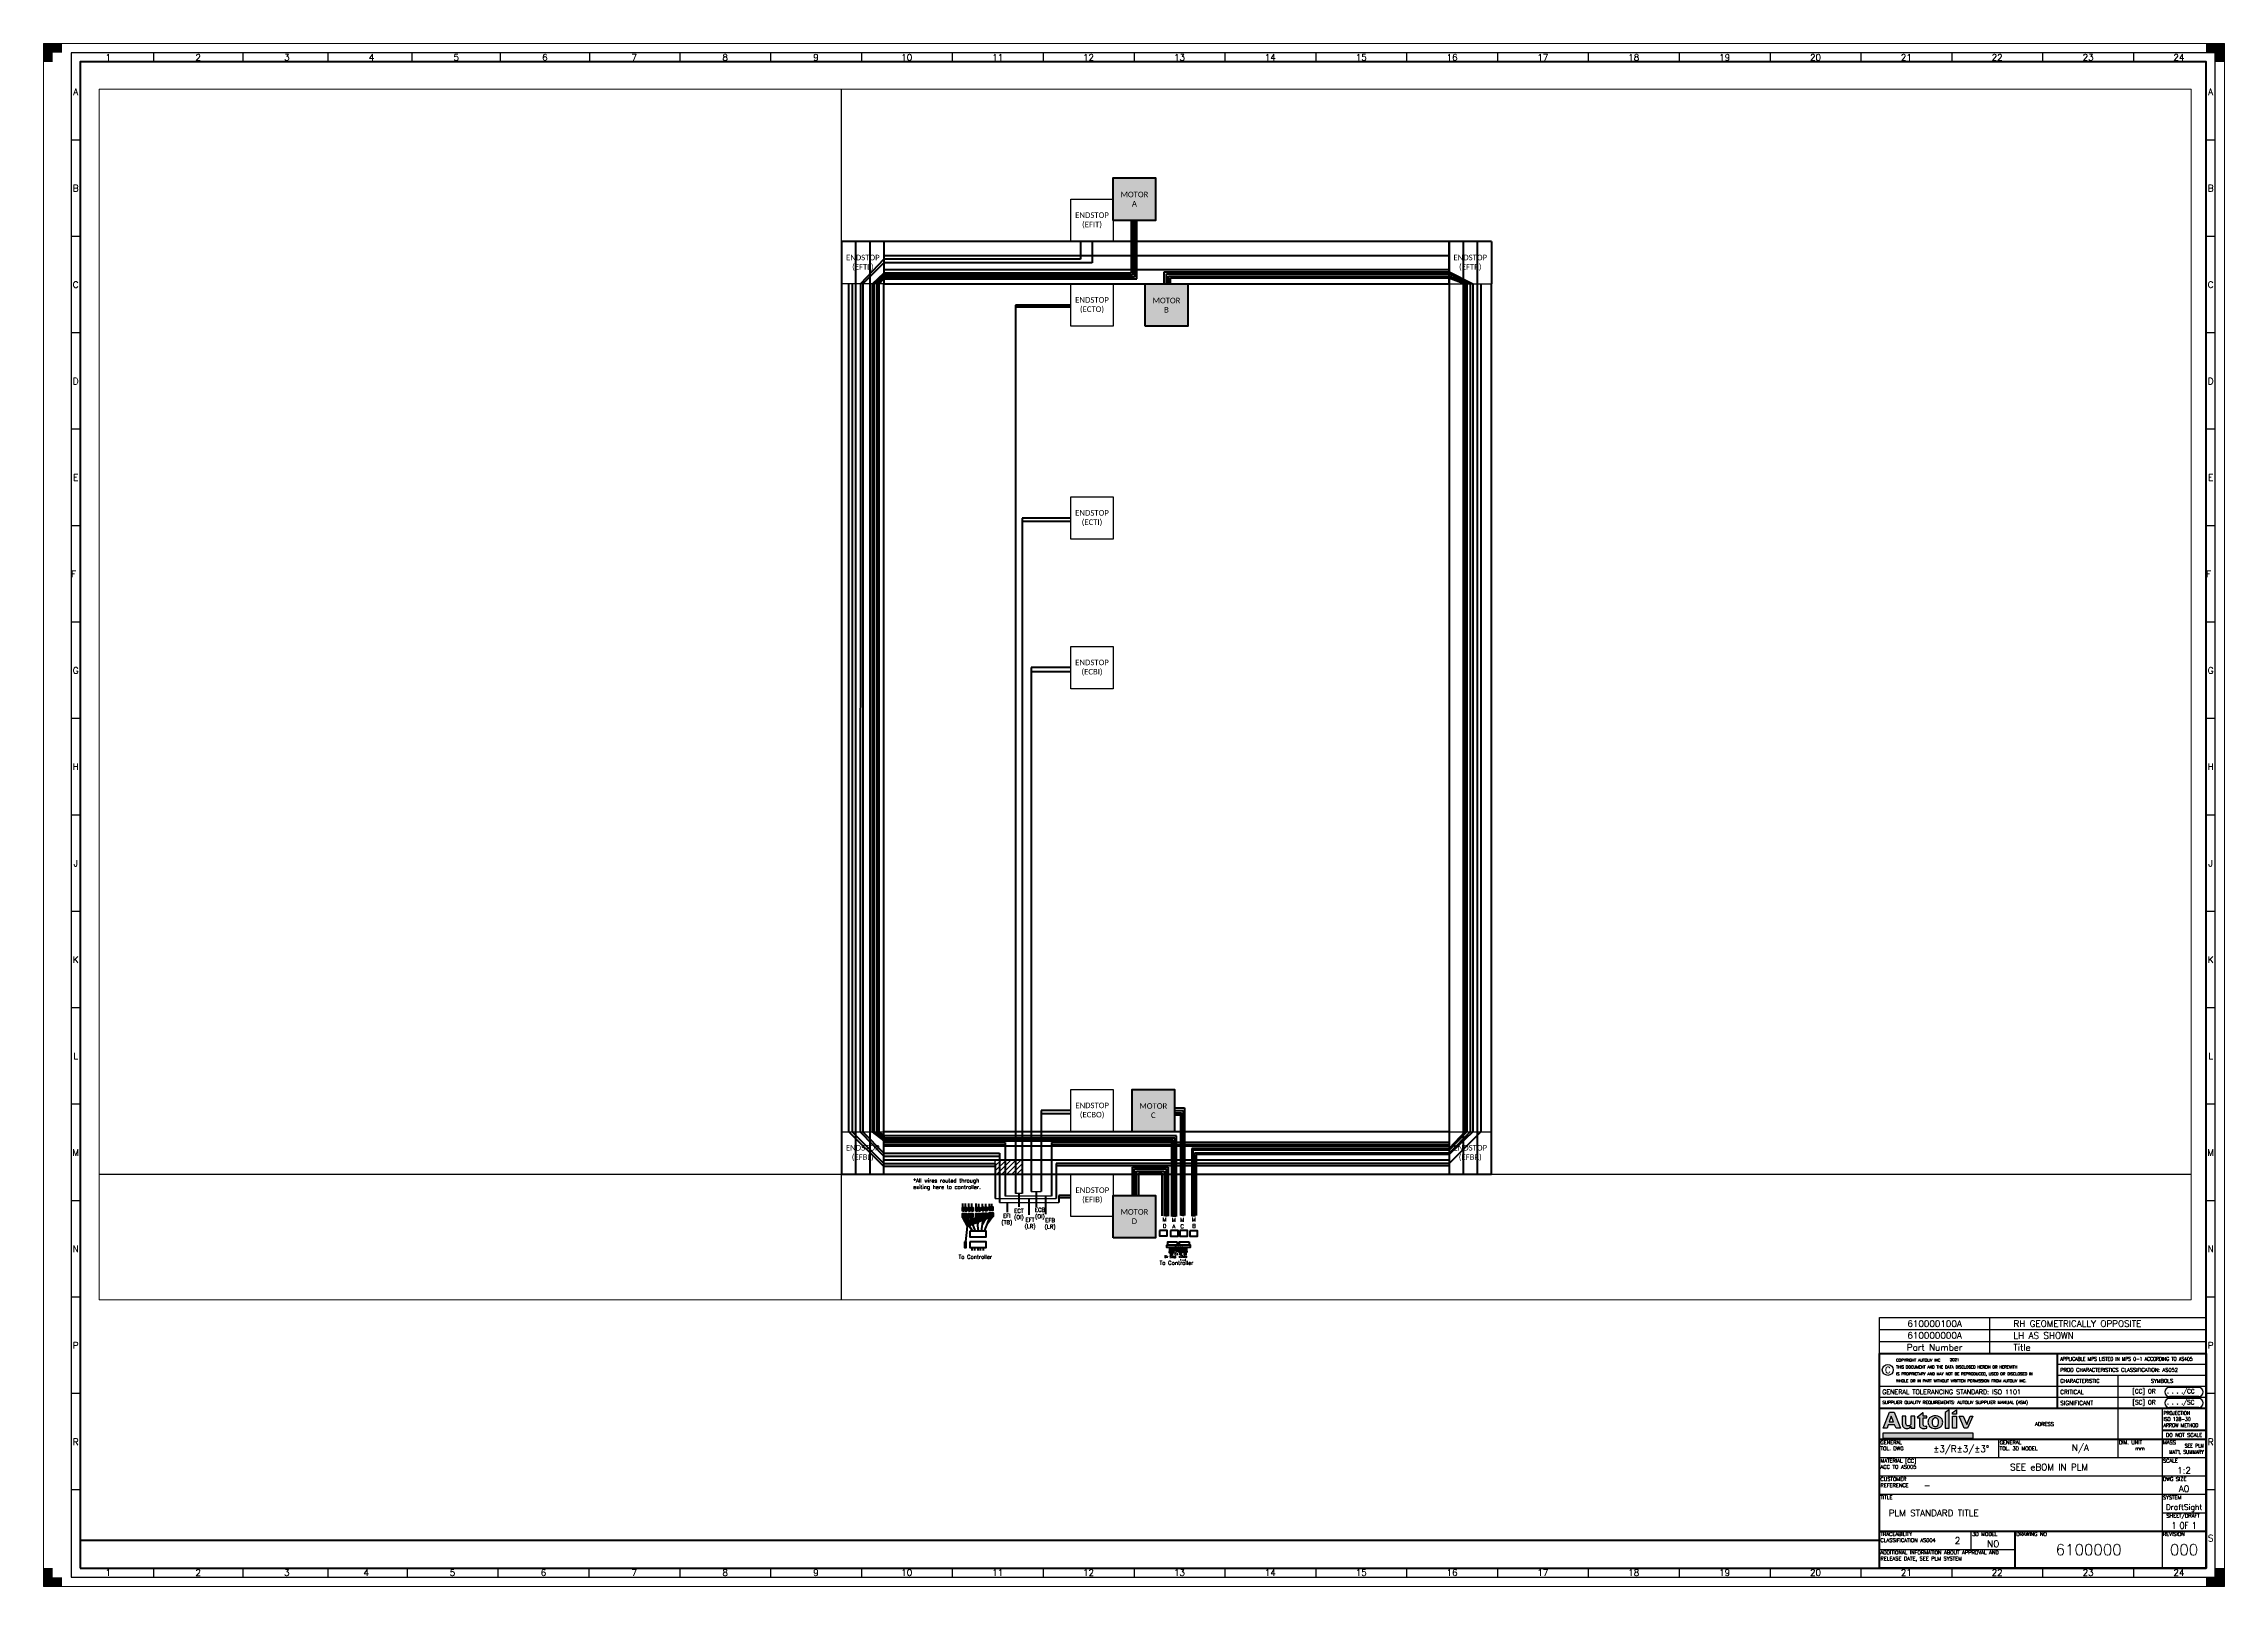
# Paper-space layout 'Layout1' of a CAD drawing. Header units: millimetres. Extents: x 0 to 1189, y 0 to 841.
# The model-space entities are those that its viewports show. They can reach past a viewport. Long polylines and large blocks are cut down to what shows.
import ezdxf
from ezdxf.enums import TextEntityAlignment as Align

# ---------------------------------------------------------------- set-up
doc = ezdxf.new("R2010")
doc.units = ezdxf.units.MM
doc.layers.get('0').update_dxf_attribs({"lineweight": 25})
for name, color, linetype, lineweight in [('10 - EDGE VISIBLE', 7, 'Continuous', 50), ('30 - DIMENSION', 1, 'Continuous', 25), ('32 - TEXT', 7, 'Continuous', 25)]:
    doc.layers.add(name, color=color, linetype=linetype, lineweight=lineweight)
doc.layers.add('50 - VIEWPORTS', color=253, linetype='Continuous', plot=False)
for name, color, linetype, lineweight, plot in [('60 - CONTRUCTIONAL', 141, 'Continuous', 25, False), ('ENDSTOP COMMON', 200, 'Continuous', 100, False), ('ENDSTOP SIGNAL', 150, 'Continuous', 100, False), ('STEPPER BLACK', 2, 'Continuous', 100, False), ('STEPPER BLUE', 5, 'Continuous', 100, False), ('STEPPER GREEN', 3, 'Continuous', 100, False), ('STEPPER MOTOR', 2, 'Continuous', 100, False), ('STEPPER RED', 1, 'Continuous', 100, False)]:
    doc.layers.add(name, color=color, linetype=linetype, lineweight=lineweight, plot=plot)
doc.styles.add('Header', font='simplex.shx', dxfattribs={"height": 5})
doc.styles.get("Standard").update_dxf_attribs({"font": 'simplex.shx', "height": 3.5})
doc.styles.add('standard 0.8', font='simplex.shx', dxfattribs={"width": 0.8, "height": 3.5})

# ---------------------------------------------------------------- blocks, each defined once
blk = doc.blocks.new('*U99')
at = {"layer": '32 - TEXT'}
for p, q in [((-178, 0), (-178, 6.5)), ((-178, 6.5), (0, 6.5)), ((-118, 6.5), (-118, 0))]:
    blk.add_line(p, q, dxfattribs=at)
at = {"layer": '32 - TEXT', "flags": 8}
blk.add_attdef('PART_NO', text='', height=3.5, dxfattribs=at).set_placement((-148, 3.25), align=Align.MIDDLE_CENTER)
blk.add_attdef('NAME_001', text='', height=3.5, dxfattribs=at).set_placement((-105, 5), align=Align.TOP_LEFT)
blk = doc.blocks.new('Part No_v3')
at = {"layer": '32 - TEXT'}
for p, q in [((-178, 0), (-178, 13)), ((-178, 13), (0, 13)), ((-118, 13), (-118, 0)), ((-178, 6.5), (0, 6.5))]:
    blk.add_line(p, q, dxfattribs=at)
at = {"layer": '32 - TEXT', "char_height": 3.5, "width": 60}
for s, insert, attachment_point in [('Part Number', (-148, 3.25), 5), ('Title', (-105, 3.25), 4)]:
    blk.add_mtext(s, dxfattribs=dict(at, insert=insert, attachment_point=attachment_point))
at = {"layer": '32 - TEXT', "flags": 8}
blk.add_attdef('PART_NO', text='', height=3.5, dxfattribs=at).set_placement((-148, 9.75), align=Align.MIDDLE_CENTER)
blk.add_attdef('NAME_001', text='', height=3.5, dxfattribs=at).set_placement((-105, 11.5), align=Align.TOP_LEFT)
blk = doc.blocks.new('ALV_A0')
at = {"layer": '10 - EDGE VISIBLE'}
blk.add_line((1001, 25), (20, 25), dxfattribs=at)
blk.add_lwpolyline([(20, 10), (1179, 10), (1179, 831), (20, 831)], close=True, dxfattribs=at)
at = {"layer": '32 - TEXT'}
for p, q in [((59.9, 836), (59.9, 831)), ((108.7, 836), (108.7, 831)), ((154.9, 836), (154.9, 831)), ((200.7, 836), (200.7, 831)), ((249, 836), (249, 831)), ((297.7, 836), (297.7, 831)), ((346.8, 836), (346.8, 831)), ((396.3, 836), (396.3, 831)), ((445.9, 836), (445.9, 831)), ((495.4, 836), (495.4, 831)), ((545, 836), (545, 831)), ((594.5, 836), (594.5, 831)), ((644, 836), (644, 831)), ((693.6, 836), (693.6, 831)), ((743.1, 836), (743.1, 831)), ((792.7, 836), (792.7, 831)), ((842.2, 836), (842.2, 831)), ((891.8, 836), (891.8, 831)), ((941.3, 836), (941.3, 831)), ((990.8, 836), (990.8, 831)), ((1040.4, 836), (1040.4, 831)), ((1089.9, 836), (1089.9, 831)), ((1139.5, 836), (1139.5, 831)), ((20, 788.4), (15, 788.4)), ((1184, 788.4), (1179, 788.4)), ((20, 735.9), (15, 735.9)), ((1184, 735.9), (1179, 735.9)), ((20, 683.3), (15, 683.3)), ((1184, 683.3), (1179, 683.3)), ((20, 630.8), (15, 630.8)), ((1184, 630.8), (1179, 630.8)), ((20, 578.2), (15, 578.2)), ((1184, 578.2), (1179, 578.2)), ((20, 525.6), (15, 525.6)), ((1184, 525.6), (1179, 525.6)), ((20, 473.1), (15, 473.1)), ((1184, 473.1), (1179, 473.1)), ((20, 420.5), (15, 420.5)), ((1184, 420.5), (1179, 420.5)), ((20, 367.9), (15, 367.9)), ((1184, 367.9), (1179, 367.9)), ((20, 315.4), (15, 315.4)), ((1184, 315.4), (1179, 315.4)), ((20, 262.8), (15, 262.8)), ((1184, 262.8), (1179, 262.8)), ((20, 210.2), (15, 210.2)), ((1184, 210.2), (1179, 210.2)), ((20, 157.7), (15, 157.7)), ((1184, 157.7), (1179, 157.7)), ((20, 105.1), (15, 105.1)), ((1184, 105.1), (1179, 105.1)), ((20, 52.6), (15, 52.6)), ((1184, 52.6), (1179, 52.6)), ((59.9, 10), (59.9, 5)), ((108.7, 10), (108.7, 5)), ((154.9, 10), (154.9, 5)), ((198.2, 10), (198.2, 5)), ((247.7, 10), (247.7, 5)), ((297.2, 10), (297.2, 5)), ((346.8, 10), (346.8, 5)), ((396.3, 10), (396.3, 5)), ((445.9, 10), (445.9, 5)), ((495.4, 10), (495.4, 5)), ((545, 10), (545, 5)), ((594.5, 10), (594.5, 5)), ((644, 10), (644, 5)), ((693.6, 10), (693.6, 5)), ((743.1, 10), (743.1, 5)), ((792.7, 10), (792.7, 5)), ((842.2, 10), (842.2, 5)), ((891.8, 10), (891.8, 5)), ((941.3, 10), (941.3, 5)), ((990.8, 10), (990.8, 5)), ((1040.4, 10), (1040.4, 5)), ((1089.9, 10), (1089.9, 5)), ((1139.5, 10), (1139.5, 5))]:
    blk.add_line(p, q, dxfattribs=at)
at = {"layer": '32 - TEXT', "lineweight": 18}
blk.add_lwpolyline([(1189, 841), (1189, 0), (0, 0), (0, 841)], close=True, dxfattribs=at)
at = {"layer": '32 - TEXT'}
blk.add_lwpolyline([(1184, 836), (15, 836), (15, 5), (1184, 5)], close=True, dxfattribs=at)
at = {"layer": '32 - TEXT', "lineweight": 5}
for points in [[(5, 836), (10, 836), (0, 841), (10, 841)], [(5, 836), (0, 841), (5, 831), (0, 831)], [(1189, 841), (1184, 836), (1179, 841), (1179, 836)], [(1189, 841), (1189, 831), (1184, 836), (1184, 831)], [(5, 5), (5, 10), (0, 0), (0, 10)], [(5, 5), (0, 0), (10, 5), (10, 0)], [(1189, 0), (1184, 5), (1179, 0), (1179, 5)], [(1189, 0), (1189, 10), (1184, 5), (1184, 10)]]:
    blk.add_solid(points, dxfattribs=at)
at = {"layer": '32 - TEXT', "char_height": 3.5, "attachment_point": 5, "style": 'Header'}
for s, insert, width in [('1', (35.2, 833.5), 49.542), ('2', (84.3, 833.5), 49.542), ('3', (132.6, 833.5), 49.542), ('4', (178.8, 833.5), 49.542), ('5', (225, 833.5), 49.542), ('6', (273.3, 833.5), 49.542), ('7', (322, 833.5), 49.542), ('8', (371.6, 833.5), 49.542), ('9', (421.1, 833.5), 49.542), ('10', (470.6, 833.5), 49.542), ('11', (520.2, 833.5), 49.542), ('12', (569.7, 833.5), 49.542), ('13', (619.3, 833.5), 49.542), ('14', (668.8, 833.5), 49.542), ('15', (718.4, 833.5), 49.542), ('16', (767.9, 833.5), 49.542), ('17', (817.4, 833.5), 49.542), ('18', (867, 833.5), 49.542), ('19', (916.5, 833.5), 49.542), ('20', (966.1, 833.5), 49.542), ('21', (1015.6, 833.5), 49.542), ('22', (1065.1, 833.5), 49.542), ('23', (1114.7, 833.5), 49.542), ('24', (1164.2, 833.5), 49.542), ('A', (17.5, 814.7), 5), ('A', (1181.5, 814.7), 5), ('B', (17.5, 762.2), 5), ('B', (1181.5, 762.2), 5), ('C', (17.5, 709.6), 5), ('C', (1181.5, 709.6), 5), ('D', (17.5, 657), 5), ('D', (1181.5, 657), 5), ('E', (17.5, 604.5), 5), ('E', (1181.5, 604.5), 5), ('\\pxqj;F', (17.5, 551.9), 5), ('\\pxqj;F', (1181.5, 551.9), 5), ('G', (17.5, 499.3), 5), ('G', (1181.5, 499.3), 5), ('H', (17.5, 446.8), 5), ('H', (1181.5, 446.8), 5), ('J', (17.5, 394.2), 5), ('J', (1181.5, 394.2), 5), ('K', (17.5, 341.7), 5), ('K', (1181.5, 341.7), 5), ('L', (17.5, 289.1), 5), ('L', (1181.5, 289.1), 5), ('M', (17.5, 236.5), 5), ('M', (1181.5, 236.5), 5), ('N', (17.5, 184), 5), ('N', (1181.5, 184), 5), ('P', (17.5, 131.4), 5), ('P', (1181.5, 131.4), 5), ('R', (17.5, 78.8), 5), ('R', (1181.5, 78.8), 5), ('S', (1181.5, 26.3), 5), ('1', (35.2, 7.5), 49.542), ('2', (84.3, 7.5), 49.542), ('3', (132.6, 7.5), 49.542), ('4', (175.9, 7.5), 49.542), ('5', (222.9, 7.5), 49.542), ('6', (272.5, 7.5), 49.542), ('7', (322, 7.5), 49.542), ('8', (371.6, 7.5), 49.542), ('9', (421.1, 7.5), 49.542), ('10', (470.6, 7.5), 49.542), ('11', (520.2, 7.5), 49.542), ('12', (569.7, 7.5), 49.542), ('13', (619.3, 7.5), 49.542), ('14', (668.8, 7.5), 49.542), ('15', (718.4, 7.5), 49.542), ('16', (767.9, 7.5), 49.542), ('17', (817.4, 7.5), 49.542), ('18', (867, 7.5), 49.542), ('19', (916.5, 7.5), 49.542), ('20', (966.1, 7.5), 49.542), ('21', (1015.6, 7.5), 49.542), ('22', (1065.1, 7.5), 49.542), ('23', (1114.7, 7.5), 49.542), ('24', (1164.2, 7.5), 49.542)]:
    blk.add_mtext(s, dxfattribs=dict(at, insert=insert, width=width))
blk = doc.blocks.new('ALV_TITLE_BLOCK')
at = {"layer": '32 - TEXT'}
h = blk.add_hatch(color=256, dxfattribs=at)
h.paths.add_polyline_path([(-170, 84.9), (-172.6, 84.9), (-176, 76.2), (-173.9, 76.2), (-173.3, 78), (-169.8, 78), (-169, 76.2), (-166.6, 76.2)])
h.paths.add_polyline_path([(-170.4, 79.7), (-172.7, 79.7), (-171.6, 82.8)], flags=16)
h.paths.add_polyline_path([(-163.6, 82.8), (-165.6, 82.8), (-165.6, 78.4, 0.415654), (-163.3, 76, 0.266964), (-160.9, 77.3), (-160.9, 76.2), (-158.7, 76.2), (-158.7, 82.8), (-160.9, 82.8), (-160.9, 78.8, -0.414215), (-162.2, 77.5), (-162.4, 77.5, -0.414212), (-163.6, 78.7)])
h.paths.add_polyline_path([(-154.2, 81.9), (-152.3, 81.9), (-152.3, 82.8), (-154.2, 82.8), (-154.2, 84.5, 0.629411), (-154.4, 84.6), (-157.5, 82.1, 0.277351), (-157.2, 81.9), (-156.3, 81.9), (-156.3, 77.7, 0.294635), (-155.4, 76.4, 0.052174), (-154.6, 76.1, 0.052779), (-153.9, 76, 0.082763), (-152.3, 76.3), (-152.3, 77.3, -0.098418), (-153.2, 77.1, -0.404443), (-154.2, 78.1)])
h.paths.add_polyline_path([(-143.7, 80.5), (-143.9, 81.1), (-144.3, 81.6), (-144.8, 82.1), (-145.5, 82.5), (-146.3, 82.8), (-147.2, 82.9), (-148.1, 82.9), (-148.5, 82.9), (-149, 82.8), (-149.4, 82.6), (-149.8, 82.4), (-150.1, 82.2), (-150.4, 82), (-150.7, 81.8), (-151, 81.5), (-151.1, 81.2), (-151.3, 80.9), (-151.5, 80.5, 0.106614), (-151.5, 78.5), (-151.2, 78), (-150.9, 77.4), (-150.4, 76.9), (-149.7, 76.5), (-148.9, 76.2), (-148, 76.1), (-147.1, 76.1), (-146.6, 76.2), (-146.2, 76.3), (-145.8, 76.4), (-145.4, 76.6), (-145, 76.8), (-144.7, 77), (-144.4, 77.2), (-144.2, 77.5), (-144, 77.8), (-143.9, 78.1), (-143.7, 78.5, 0.106723)])
h.paths.add_polyline_path([(-149.4, 79.4), (-149.3, 80.2), (-149.1, 80.8), (-148.8, 81.3), (-148.5, 81.6), (-148.1, 81.8, -0.108708), (-147.1, 81.8), (-146.9, 81.7), (-146.6, 81.6), (-146.4, 81.4), (-146.3, 81.2), (-146.1, 81), (-146, 80.7), (-145.9, 80.3), (-145.8, 80), (-145.8, 79.6), (-145.8, 78.9), (-146, 78.2), (-146.3, 77.7), (-146.7, 77.4), (-147.1, 77.2, -0.108718), (-148.1, 77.2), (-148.3, 77.3), (-148.5, 77.4), (-148.7, 77.6), (-148.9, 77.8), (-149.1, 78.1), (-149.2, 78.4), (-149.3, 78.7), (-149.4, 79.1)], flags=16)
h.paths.add_polyline_path([(-140.1, 86.3), (-142.2, 84.8), (-142.2, 76.2), (-140.1, 76.2)])
h.paths.add_polyline_path([(-136.1, 82.8), (-138.2, 82.8), (-138.2, 76.2), (-136.1, 76.2)])
h.paths.add_polyline_path([(-136.1, 86.3), (-138.2, 84.8), (-138.2, 83.8), (-136.1, 83.8)])
h.paths.add_polyline_path([(-132.4, 82.8), (-134.6, 82.8), (-131.8, 76.2), (-130, 76.2), (-127.2, 82.8), (-128.6, 82.8), (-130.5, 78.3)])
h.paths.add_polyline_path([(-127.2, 73.7), (-176, 73.7), (-176, 70.7), (-127.2, 70.7)])
at = {"layer": '10 - EDGE VISIBLE'}
for p, q in [((-178, 0), (-178, 117)), ((-178, 117), (0, 117)), ((-81, 87), (-81, 117)), ((0, 117), (0, 0)), ((0, 87), (-178, 87)), ((0, 75), (-24, 75)), ((0, 70), (-178, 70)), ((0, 20), (-178, 20)), ((-104, 0), (-104, 20)), ((0, 0), (-178, 0))]:
    blk.add_line(p, q, dxfattribs=at)
at = {"layer": '32 - TEXT'}
for p, q in [((0, 111), (-81, 111)), ((0, 99), (-178, 99)), ((0, 105), (-81, 105)), ((-48, 60), (-48, 105)), ((-4, 98.5), (-20, 98.5)), ((0, 93), (-178, 93)), ((-24, 87), (-24, 0)), ((-4, 93.5), (-20, 93.5)), ((-4, 92.5), (-20, 92.5)), ((-4, 87.5), (-20, 87.5)), ((0, 60), (-178, 60)), ((-113, 60), (-113, 70)), ((0, 50), (-178, 50)), ((0, 40), (-178, 40)), ((0, 30), (-24, 30)), ((-128, 10), (-128, 20)), ((-104, 10), (-178, 10))]:
    blk.add_line(p, q, dxfattribs=at)
for points in [[(-170, 84.9), (-166.6, 76.2), (-169, 76.2), (-169.8, 78), (-173.3, 78), (-173.9, 76.2), (-176, 76.2), (-172.6, 84.9)], [(-142.2, 76.2), (-140.1, 76.2), (-140.1, 86.3), (-142.2, 84.8)], [(-136.1, 86.3), (-136.1, 83.8), (-138.2, 83.8), (-138.2, 84.8)], [(-127.2, 73.7), (-127.2, 70.7), (-176, 70.7), (-176, 73.7)], [(-171.6, 82.8), (-172.7, 79.7), (-170.4, 79.7)], [(-136.1, 82.8), (-136.1, 76.2), (-138.2, 76.2), (-138.2, 82.8)], [(-132.4, 82.8), (-130.5, 78.3), (-128.6, 82.8), (-127.2, 82.8), (-130, 76.2), (-131.8, 76.2), (-134.6, 82.8)]]:
    blk.add_lwpolyline(points, close=True, dxfattribs=at)
for points in [[(-153.9, 76, 0.082763), (-152.3, 76.3), (-152.3, 77.3, -0.098418), (-153.2, 77.1, -0.404443), (-154.2, 78.1), (-154.2, 81.9), (-152.3, 81.9), (-152.3, 82.8), (-154.2, 82.8), (-154.2, 84.5, 0.629411), (-154.4, 84.6), (-157.5, 82.1, 0.302776), (-157.2, 81.9), (-156.3, 81.9), (-156.3, 77.7, 0.29723), (-155.4, 76.4, 0.051336), (-154.6, 76.1, 0.052779)], [(-165.6, 82.8), (-165.6, 78.4, 0.415654), (-163.3, 76, 0.266964), (-160.9, 77.3), (-160.9, 76.2), (-158.7, 76.2), (-158.7, 82.8), (-160.9, 82.8), (-160.9, 78.8, -0.414215), (-162.2, 77.5), (-162.4, 77.5, -0.414212), (-163.6, 78.7), (-163.6, 82.8)], [(-143.7, 78.5, 0.106723), (-143.7, 80.5), (-143.9, 81.1), (-144.3, 81.6), (-144.8, 82.1), (-145.5, 82.5), (-146.3, 82.8), (-147.2, 82.9), (-148.1, 82.9), (-148.5, 82.9), (-149, 82.8), (-149.4, 82.6), (-149.8, 82.4), (-150.1, 82.2), (-150.4, 82), (-150.7, 81.8), (-151, 81.5), (-151.1, 81.2), (-151.3, 80.9), (-151.5, 80.5, 0.106614), (-151.5, 78.5), (-151.2, 78), (-150.9, 77.4), (-150.4, 76.9), (-149.7, 76.5), (-148.9, 76.2), (-148, 76.1), (-147.1, 76.1), (-146.6, 76.2), (-146.2, 76.3), (-145.8, 76.4), (-145.4, 76.6), (-145, 76.8), (-144.7, 77), (-144.4, 77.2), (-144.2, 77.5), (-144, 77.8), (-143.9, 78.1)], [(-147.1, 77.2), (-146.7, 77.4), (-146.3, 77.7), (-146, 78.2), (-145.8, 78.9), (-145.8, 79.6), (-145.8, 80), (-145.9, 80.3), (-146, 80.7), (-146.1, 81), (-146.3, 81.2), (-146.4, 81.4), (-146.6, 81.6), (-146.9, 81.7), (-147.1, 81.8, 0.108708), (-148.1, 81.8), (-148.5, 81.6), (-148.8, 81.3), (-149.1, 80.8), (-149.3, 80.2), (-149.4, 79.4), (-149.4, 79.1), (-149.3, 78.7), (-149.2, 78.4), (-149.1, 78.1), (-148.9, 77.8), (-148.7, 77.6), (-148.5, 77.4), (-148.3, 77.3), (-148.1, 77.2, 0.108718)]]:
    blk.add_lwpolyline(points, format="xyb", close=True, dxfattribs=at)
blk.add_lwpolyline([(-165.6, 78.4), (-165.6, 78.4)], dxfattribs=at)
blk.add_circle((-173.5, 108), 3, dxfattribs=at)
for centre, start, end in [((-20, 96), 90, 270), ((-4, 96), 270, 90), ((-20, 90), 90, 270), ((-4, 90), 270, 90)]:
    blk.add_arc(centre, 2.5, start, end, dxfattribs=at)
at = {"flags": 8}
blk.add_attdef('YEAR', (-139.7, 112.8), '', height=1.5, dxfattribs=at)
at = {"layer": '32 - TEXT'}
for s, insert, char_height, width, attachment_point in [('C', (-173.5, 108), 3.5, 6, 5), ('\\pxsm1.5,ql;COPYRIGHT AUTOLIV INC  \\PTHIS DOCUMENT AND THE DATA DISCLOSED HEREIN OR HEREWITH \\PIS PROPRIETARY AND MAY NOT BE REPRODUCED, USED OR DISCLOSED IN \\PWHOLE OR IN PART WITHOUT WRITTEN PERMISSION FROM AUTOLIV INC.', (-125.7, 107.7), 1.5, 86.5, 5), ('{\\W0.8;APPLICABLE MPS LISTED IN MPS 0-1 ACCORDING TO AS405}', (-79.5, 114), 2, 81, 4), ('PROD CHARACTERISTICS CLASSIFICATION: AS052', (-79.5, 108), 2, 81, 4), ('\\pxql;GENERAL TOLERANCING STANDARD: ISO 1101', (-176.5, 96), 2.5, 99.715, 4), ('CHARACTERISTIC', (-79.5, 102), 2, 33, 4), ('CRITICAL', (-79.5, 96), 2.3, 31.5, 4), ('[CC] OR    . . . ./CC', (-23.2, 96), 2.3, 43.5, 5), ('SYMBOLS', (-24, 102), 2, 33, 5), ('\\pxql;SUPPLIER QUALITY REQUIREMENTS: AUTOLIV SUPPLIER MANUAL (ASM)', (-176.5, 90), 1.7, 99.715, 4), ('SIGNIFICANT', (-79.5, 90), 2.3, 31.5, 4), ('[SC] OR    . . . ./SC', (-23.2, 90), 2.3, 43.5, 5), ('\\pxql;{\\W0.9;PROJECTION\\PISO 128-30\\PARROW METHOD}', (-23.2, 85.5), 2, 24, 1), ('\\pxqc;DO NOT SCALE', (-12, 72.5), 2, 24, 5), ('\\pxql;GENERAL \\PTOL. DWG', (-177.5, 69.5), 2, 22, 1), ('\\pxql;MATERIAL [CC]\\PACC TO AS005', (-177.5, 59.5), 2, 27.63, 1), ('\\pxql;GENERAL\\PTOL. 3D MODEL', (-112.5, 69.5), 2, 27.395, 1), ('N/A', (-68.5, 65), 3.5, 41, 5), ('DIM. UNIT\\P\\pxqc;mm', (-47.5, 69.5), 2, 23, 1), ('\\pxql;MASS', (-23.5, 69.5), 2, 22, 1), ('\\pxql;SCALE', (-23.5, 59.5), 2, 22, 1), ('\\pxql;CUSTOMER\\PREFERENCE', (-177.5, 49.5), 2, 22, 1), ('\\pxql;DWG SIZE', (-23.5, 49.5), 2, 22, 1), ('\\pxql;TITLE', (-177.5, 39.5), 2, 22, 1), ('\\pxql;SYSTEM', (-23.5, 39.5), 2, 22, 1), ('\\pxqc;SHEET/DRAFT', (-23.5, 29.5), 2, 22, 1), ('\\pxql;TRACEABILITY\\PCLASSIFICATION AS004', (-177.5, 19.5), 2, 38.352, 1), ('\\pxql;3D MODEL', (-127.5, 19.5), 2, 22, 1), ('\\pxql;DRAWING NO', (-103.5, 19.5), 2, 22, 1), ('\\pxql;REVISION', (-23.5, 19.5), 2, 22, 1), ('\\pxql;ADDITIONAL INFORMATION ABOUT APPROVAL AND RELEASE DATE, SEE PLM SYSTEM', (-177.5, 9.5), 2, 72.501, 1)]:
    blk.add_mtext(s, dxfattribs=dict(at, insert=insert, char_height=char_height, width=width, attachment_point=attachment_point))
at = {"layer": '32 - TEXT', "insert": (-23.2, 71), "char_height": 2, "width": 22, "attachment_point": 1, "style": 'standard 0.8'}
blk.add_mtext("\\pxqr;\\PSEE PLM\\PMAT'L SUMMARY", dxfattribs=at)
at = {"layer": '32 - TEXT', "flags": 8}
for tag, height, p in [('NUM_CC', 2.3, (-53.5, 96)), ('NUM_SC', 2.3, (-53.5, 90)), ('ADRESS_001', 2, (-87.6, 78.5)), ('TOL', 3.5, (-133.5, 65)), ('MATERIAL', 3.5, (-85.6, 55)), ('SCALE', 3.5, (-12, 53.2)), ('DWG_SIZE', 3.5, (-12, 43.2)), ('SYSTEM', 3, (-12, 33.2)), ('TRACE', 3.5, (-135.5, 15)), ('3D', 3.5, (-116, 13.2)), ('DWG_NO', 6, (-64, 10)), ('REV', 6, (-12, 10))]:
    blk.add_attdef(tag, text='', height=height, dxfattribs=at).set_placement(p, align=Align.MIDDLE_CENTER)
for tag, p in [('CUST_REF', (-154, 45)), ('TITLE_001', (-173, 30))]:
    blk.add_attdef(tag, text='', height=3.5, dxfattribs=at).set_placement(p, align=Align.MIDDLE_LEFT)
at = {"layer": '32 - TEXT', "width": 0.8, "flags": 8}
blk.add_attdef('SH', text='', height=3.5, dxfattribs=at).set_placement((-12, 23.2), align=Align.MIDDLE_CENTER)

msp = doc.modelspace()

# ---------------------------------------------------------------- hatches: boundary and pattern name
at = {"layer": '30 - DIMENSION'}
h = msp.add_hatch(dxfattribs=at)
h.set_pattern_fill('ANSI31', color=256, style=0)
h.paths.add_polyline_path([(138.2, 10000), (138.2, 10012.7), (162.5, 10012.7), (162.5, 10000)])
at = {"layer": 'STEPPER MOTOR'}
h = msp.add_hatch(color=256, dxfattribs=at)
h.set_gradient(color1=(255, 255, 0), color2=(255, 255, 0), one_color=1)
h.paths.add_polyline_path([(244.3, 10857.2), (244.3, 10895.3), (282.4, 10895.3), (282.4, 10857.2)])
h.paths.add_polyline_path([(244.3, 9942.8), (244.3, 9980.9), (282.4, 9980.9), (282.4, 9942.8)])
h = msp.add_hatch(color=256, dxfattribs=at)
h.set_gradient(color1=(255, 255, 0), color2=(255, 255, 0), one_color=1)
h.paths.add_polyline_path([(273.1, 10762), (273.1, 10800.1), (311.2, 10800.1), (311.2, 10762)])
h = msp.add_hatch(color=256, dxfattribs=at)
h.set_gradient(color1=(255, 255, 0), color2=(255, 255, 0), one_color=1)
h.paths.add_polyline_path([(261.3, 10038.1), (261.3, 10076.2), (299.4, 10076.2), (299.4, 10038.1)])
h = msp.add_hatch(color=256, dxfattribs=at)
h.set_gradient(color1=(255, 255, 0), color2=(255, 255, 0), one_color=1)
h.paths.add_polyline_path([(244.3, 9942.8), (244.3, 9980.9), (282.4, 9980.9), (282.4, 9942.8)])

# ---------------------------------------------------------------- linework, layer by layer
at = {"layer": '10 - EDGE VISIBLE'}
for p, q in [((38.1, 10838.2), (0, 10838.2)), ((0, 10838.2), (0, 10000)), ((12.7, 10838.2), (12.7, 10000)), ((25.4, 10838.2), (25.4, 10000)), ((38.1, 10838.2), (38.1, 10800.1)), ((546.1, 10838.2), (38.1, 10838.2)), ((38.1, 10825.5), (546.1, 10825.5)), ((546.1, 10800.1), (546.1, 10838.2)), ((584.2, 10838.2), (546.1, 10838.2)), ((546.1, 10838.2), (546.1, 10000)), ((558.8, 10838.2), (558.8, 10000)), ((571.5, 10838.2), (571.5, 10000)), ((584.2, 10838.2), (584.2, 10800.1)), ((546.1, 10812.8), (38.1, 10812.8)), ((38.1, 10800.1), (546.1, 10800.1)), ((38.1, 10000), (38.1, 10800.1)), ((584.2, 10000), (584.2, 10800.1)), ((546.1, 10038.1), (38.1, 10038.1)), ((38.1, 10025.4), (546.1, 10025.4)), ((0, 10000), (38.1, 10000)), ((546.1, 10012.7), (38.1, 10012.7)), ((38.1, 10000), (546.1, 10000)), ((546.1, 10000), (584.2, 10000)), ((296, 9929.5), (296.6, 9929)), ((296.5, 9929), (296.7, 9929)), ((296.6, 9928.9), (296.5, 9929)), ((296.6, 9929), (297.6, 9929.5)), ((296.7, 9929), (296.6, 9928.9)), ((303.9, 9929.5), (304.8, 9929.1)), ((304.7, 9929.1), (304.9, 9929.1)), ((304.9, 9929.1), (304.7, 9929)), ((304.7, 9929), (304.7, 9929.1)), ((304.8, 9929.1), (305.7, 9929.6)), ((308, 9929.7), (308.9, 9929)), ((308.8, 9929), (309, 9929)), ((308.9, 9929), (308.8, 9929)), ((308.9, 9929), (309.8, 9929.7)), ((309, 9929), (308.9, 9929))]:
    msp.add_line(p, q, dxfattribs=at)
for points in [[(108.9, 9966.6), (108.9, 9969.9), (110.1, 9969.9), (110.1, 9966.6)], [(108.9, 9961.1), (108.9, 9964.5), (110.2, 9964.5), (110.2, 9961.1)], [(111.1, 9966.6), (111.1, 9969.9), (112.3, 9969.9), (112.3, 9966.6)], [(111.1, 9961.1), (111.1, 9964.5), (112.4, 9964.5), (112.4, 9961.1)], [(114.2, 9966.6), (114.2, 9969.9), (115.5, 9969.9), (115.5, 9966.6)], [(114.3, 9961.1), (114.3, 9964.5), (115.6, 9964.5), (115.6, 9961.1)], [(116.8, 9966.7), (116.8, 9970), (118.1, 9970), (118.1, 9966.7)], [(116.8, 9961.3), (116.8, 9964.6), (118.1, 9964.6), (118.1, 9961.3)], [(120.7, 9966.8), (120.7, 9970.1), (122, 9970.1), (122, 9966.8)], [(120.7, 9961.4), (120.7, 9964.7), (122, 9964.7), (122, 9961.4)], [(123.2, 9966.7), (123.2, 9970), (124.5, 9970), (124.5, 9966.7)], [(123.3, 9961.3), (123.3, 9964.6), (124.6, 9964.6), (124.6, 9961.3)], [(126.5, 9966.9), (126.5, 9970.3), (127.8, 9970.3), (127.8, 9966.9)], [(126.6, 9961.5), (126.6, 9964.8), (127.9, 9964.8), (127.9, 9961.5)], [(129.3, 9966.9), (129.3, 9970.3), (130.6, 9970.3), (130.6, 9966.9)], [(129.4, 9961.5), (129.4, 9964.8), (130.7, 9964.8), (130.7, 9961.5)], [(132.8, 9967.2), (132.8, 9970.5), (134, 9970.5), (134, 9967.2)], [(132.8, 9961.8), (132.8, 9965.1), (134.1, 9965.1), (134.1, 9961.8)], [(134.9, 9967.2), (134.9, 9970.5), (136.2, 9970.5), (136.2, 9967.2)], [(135, 9961.8), (135, 9965.1), (136.3, 9965.1), (136.3, 9961.8)], [(110.6, 9939.1), (110.6, 9934.1), (112.2, 9934.1), (112.2, 9939.1)], [(115.3, 9939.1), (115.3, 9934.1), (130.1, 9934.1), (130.1, 9939.1)], [(115.4, 9948.8), (115.4, 9943.8), (130.1, 9943.8), (130.1, 9948.8)], [(286, 9949.5), (286, 9944.5), (292.9, 9944.5), (292.9, 9949.5)], [(301.8, 9939.3), (301.8, 9936.2), (293.4, 9936.2), (293.4, 9939.3)], [(295.7, 9949.4), (295.7, 9944.4), (302.6, 9944.4), (302.6, 9949.4)], [(312.4, 9939.3), (312.4, 9936.2), (303.9, 9936.2), (303.9, 9939.3)], [(304.1, 9949.4), (304.1, 9944.4), (311.1, 9944.4), (311.1, 9949.4)], [(313.2, 9949.2), (313.2, 9944.2), (320.1, 9944.2), (320.1, 9949.2)], [(292.2, 9936.2), (292.2, 9934.4), (313.6, 9934.4), (313.6, 9936.2)], [(294.7, 9930.5), (294.7, 9929.7), (296.7, 9929.7), (296.7, 9930.5)], [(295.8, 9928.7), (295.8, 9927.5), (297.5, 9927.5), (297.5, 9928.7)], [(297.1, 9930.5), (297.1, 9929.7), (298.8, 9929.7), (298.8, 9930.5)], [(301.2, 9929.8), (301.2, 9930.9), (300.7, 9930.9), (300.7, 9929.8)], [(303, 9929.8), (303, 9930.7), (304.4, 9930.7), (304.4, 9929.8)], [(304, 9928.9), (304, 9927.8), (305.7, 9927.8), (305.7, 9928.9)], [(305.1, 9929.8), (305.1, 9930.7), (306.6, 9930.7), (306.6, 9929.8)], [(307.1, 9929.8), (307.1, 9930.8), (308.5, 9930.8), (308.5, 9929.8)], [(308.1, 9928.9), (308.1, 9927.8), (309.8, 9927.8), (309.8, 9928.9)], [(309, 9929.8), (309, 9930.8), (310.4, 9930.8), (310.4, 9929.8)]]:
    msp.add_lwpolyline(points, close=True, dxfattribs=at)
at = {"layer": '30 - DIMENSION'}
msp.add_lwpolyline([(138.2, 10000), (138.2, 10012.7), (162.5, 10012.7), (162.5, 10000)], close=True, dxfattribs=at)
at = {"layer": '32 - TEXT'}
msp.add_line((38.1, 10038.1), (147, 10038.1), dxfattribs=at)
at = {"layer": '60 - CONTRUCTIONAL'}
for p, q in [((138.2, 9978.1), (192.9, 9978.1)), ((188.7, 9980.3), (147, 9980.3)), ((162.5, 9982.6), (156.5, 9982.6)), ((170.6, 9984.5), (179.6, 9984.5)), ((141.9, 9974.6), (195.4, 9974.6))]:
    msp.add_line(p, q, dxfattribs=at)
for p, direction in [((0, 0), (0, 1)), ((0, 10000), (1, 0))]:
    msp.add_xline(p, direction, dxfattribs=at)
for points in [[(206.2, 10838.2), (206.2, 10876.3), (244.3, 10876.3), (244.3, 10838.2)], [(38.1, 10838.2), (38.1, 10800.1), (0, 10800.1), (0, 10838.2)], [(546.1, 10838.2), (546.1, 10800.1), (584.2, 10800.1), (584.2, 10838.2)], [(206.2, 10762), (206.2, 10800.1), (244.3, 10800.1), (244.3, 10762)], [(206.2, 10570.6), (206.2, 10608.7), (244.3, 10608.7), (244.3, 10570.6)], [(206.2, 10436.2), (206.2, 10474.3), (244.3, 10474.3), (244.3, 10436.2)], [(206.2, 10038.1), (206.2, 10076.2), (244.3, 10076.2), (244.3, 10038.1)], [(0, 10000), (0, 10038.1), (38.1, 10038.1), (38.1, 10000)], [(546.1, 10000), (546.1, 10038.1), (584.2, 10038.1), (584.2, 10000)], [(206.2, 9961.9), (206.2, 10000), (244.3, 10000), (244.3, 9961.9)]]:
    msp.add_lwpolyline(points, close=True, dxfattribs=at)
at = {"layer": 'ENDSTOP COMMON'}
for p, q in [((225.2, 10838.2), (225.2, 10819.1)), ((38.1, 10819.1), (19.1, 10800.1)), ((225.2, 10819.1), (38.1, 10819.1)), ((9.5, 10800.1), (9.5, 10038.1)), ((19.1, 10800.1), (19.1, 10038.1)), ((574.7, 10800.1), (574.7, 10038.1)), ((206.2, 10781), (156.5, 10781)), ((156.5, 10781), (156.5, 9982.6)), ((206.2, 10589.6), (162.5, 10589.6)), ((162.5, 10589.6), (162.5, 9982.6)), ((206.2, 10455.2), (170.6, 10455.2)), ((170.6, 10455.2), (170.6, 9984.5)), ((206.2, 10057.1), (179.6, 10057.1)), ((179.6, 10057.1), (179.6, 9984.5)), ((9.5, 10038.1), (38.1, 10009.5)), ((19.1, 10038.1), (38.1, 10019)), ((546.1, 10009.5), (574.7, 10038.1)), ((38.1, 10028.6), (147, 10028.6)), ((38.1, 10019), (141.9, 10019)), ((141.9, 10019), (141.9, 9974.6)), ((147, 10028.6), (147, 9980.3)), ((546.1, 10028.6), (188.7, 10028.6)), ((188.7, 10028.6), (188.7, 9980.3)), ((38.1, 10009.5), (138.2, 10009.5)), ((138.2, 10009.5), (138.2, 9978.1)), ((546.1, 10009.5), (192.9, 10009.5)), ((192.9, 10009.5), (192.9, 9978.1)), ((159.5, 9982.6), (159.5, 9970.7)), ((168.4, 9978.1), (168.4, 9963.5)), ((175.1, 9984.5), (175.1, 9970.6)), ((183.4, 9980.3), (183.4, 9964)), ((206.2, 9980.9), (195.4, 9980.9)), ((195.4, 9980.9), (195.4, 9974.6)), ((108.9, 9961.1), (113, 9953.3)), ((109.2, 9969.9), (109.2, 9973.6)), ((111.1, 9961.1), (113, 9953.3)), ((111.4, 9969.9), (111.4, 9973.6)), ((113, 9953.3), (132.8, 9961.8)), ((113, 9953.3), (135, 9961.8)), ((126.6, 9961.5), (113, 9953.3)), ((113, 9953.3), (129.4, 9961.5)), ((120.7, 9961.4), (113, 9953.3)), ((113, 9953.3), (116.8, 9961.3)), ((123.3, 9961.3), (113, 9953.3)), ((113, 9953.3), (114.3, 9961.1)), ((114.6, 9969.9), (114.6, 9973.5)), ((117.1, 9970), (117.1, 9973.5)), ((121, 9970.1), (121, 9973.5)), ((123.6, 9970), (123.6, 9973.3)), ((126.9, 9970.3), (126.9, 9973.4)), ((129.7, 9970.3), (129.7, 9973.3)), ((133.1, 9970.5), (133.1, 9973.4)), ((135.3, 9970.5), (135.3, 9973.3)), ((148.8, 9974.6), (148.8, 9965.8)), ((113, 9953.3), (111.4, 9939.1)), ((303.7, 9934.2), (303.7, 9930.3)), ((305.8, 9934.4), (305.8, 9930.7)), ((307.8, 9934.3), (307.8, 9930.6)), ((309.7, 9934.4), (309.7, 9930.7))]:
    msp.add_line(p, q, dxfattribs=at)
at = {"layer": 'ENDSTOP SIGNAL'}
for p, q in [((38.1, 10822.2), (17.2, 10800.1)), ((215, 10822.2), (38.1, 10822.2)), ((215, 10838.2), (215, 10822.2)), ((6.7, 10038.1), (6.7, 10800.1)), ((17.2, 10800.1), (16.7, 10038.1)), ((206.3, 10779.2), (156.5, 10779.2)), ((206.2, 10586.5), (162.5, 10586.5)), ((206.5, 10451.5), (170.6, 10451.5)), ((38.1, 10007), (6.7, 10038.1)), ((16.8, 10038.1), (38, 10016.3)), ((206.4, 10054.2), (179.6, 10054.2)), ((147, 10026.1), (38.1, 10026.1)), ((546.3, 10026.3), (188.7, 10026.3)), ((38, 10016.3), (141.9, 10016.3)), ((138.2, 10007), (38.1, 10007)), ((546, 10007.6), (192.9, 10007.6)), ((206.3, 9978.6), (195.4, 9978.6)), ((109.9, 9961.1), (117.8, 9948.8)), ((112.1, 9961.1), (113.8, 9955)), ((115.3, 9961.1), (120.3, 9948.8)), ((117.8, 9961.3), (117.8, 9954.9)), ((123.1, 9948.8), (121.7, 9961.4)), ((124.3, 9961.3), (122.4, 9955.1)), ((125.9, 9948.8), (127.6, 9961.5)), ((130.4, 9961.5), (126.7, 9955.2)), ((128.5, 9948.8), (133.8, 9961.8)), ((136, 9961.8), (131.2, 9955.3)), ((117.5, 9931.4), (117.5, 9934.1)), ((120, 9931.4), (120, 9934.1)), ((122.7, 9934.1), (122.7, 9931.4)), ((125.1, 9931.4), (125.1, 9934.1)), ((127.7, 9931.4), (127.7, 9934.1))]:
    msp.add_line(p, q, dxfattribs=at)
at = {"layer": 'STEPPER BLACK'}
for p, q in [((260.4, 10857.2), (260.4, 10809.7)), ((38.1, 10809.7), (27.5, 10800)), ((260.4, 10809.7), (38.1, 10809.7)), ((295.9, 10800.2), (295.9, 10805.4)), ((295.9, 10805.4), (546.1, 10805.4)), ((546.1, 10805.4), (560.2, 10800.1)), ((27.5, 10800), (27.5, 10038.1)), ((560.2, 10800.1), (560.2, 10038.1)), ((27.5, 10038.1), (38.1, 10030)), ((299.5, 10053.3), (304.6, 10053.3)), ((304.6, 10053.3), (304.6, 9962.8)), ((560.2, 10038.1), (546.3, 10023)), ((38.1, 10030), (296.8, 10030)), ((296.8, 10030), (296.8, 9961.8)), ((546.3, 10023), (315, 10023)), ((315, 10023), (315, 9962.3)), ((267.4, 9981), (267.4, 10001.1)), ((267.4, 10001.1), (288.1, 10001.1)), ((288.1, 10001.1), (288.1, 9962.5)), ((297.3, 9934.4), (297.3, 9930.3)), ((297.9, 9934.4), (297.9, 9930.4)), ((298.6, 9934.4), (298.6, 9930.5))]:
    msp.add_line(p, q, dxfattribs=at)
at = {"layer": 'STEPPER BLUE'}
for p, q in [((265.6, 10804.6), (265.6, 10857.2)), ((33.9, 10800.1), (38.2, 10804.6)), ((38.2, 10804.6), (265.6, 10804.6)), ((290.1, 10800.3), (290.1, 10810.9)), ((290.1, 10810.9), (546.1, 10810.9)), ((546.1, 10810.9), (567.5, 10800.2)), ((33.9, 10038.2), (33.9, 10800.1)), ((567.5, 10800.2), (567.5, 10038.1)), ((299.3, 10059.7), (308.3, 10059.7)), ((308.3, 10059.7), (308.3, 9962.7)), ((38.1, 10034.5), (33.9, 10038.2)), ((567.5, 10038.1), (546.1, 10017.7)), ((301.2, 10034.5), (38.1, 10034.5)), ((301.2, 9962), (301.2, 10034.5)), ((546.1, 10017.7), (318.8, 10017.7)), ((318.8, 10017.7), (318.8, 9962.7)), ((261.7, 9981.1), (261.7, 10006.2)), ((261.7, 10006.2), (293.8, 10006.2)), ((293.8, 10006.2), (293.8, 9962.3)), ((295, 9934.4), (295, 9930.3)), ((295.6, 9934.4), (295.6, 9930.3)), ((296.3, 9934.4), (296.3, 9930.4))]:
    msp.add_line(p, q, dxfattribs=at)
at = {"layer": 'STEPPER GREEN'}
for p, q in [((261.7, 10857.1), (261.7, 10808)), ((38.1, 10808), (29.3, 10800)), ((261.7, 10808), (38.1, 10808)), ((294.1, 10800.2), (294.1, 10806.9)), ((294.1, 10806.9), (546.1, 10806.9)), ((546.1, 10806.9), (562.2, 10800.1)), ((29.3, 10800), (29.3, 10038.1)), ((562.2, 10800.1), (562.2, 10038.1)), ((29.3, 10038.1), (38.2, 10030.9)), ((299.6, 10055.2), (305.5, 10055.2)), ((305.5, 10055.2), (305.5, 9962.5)), ((562.2, 10038.1), (546.2, 10021.6)), ((38.2, 10030.9), (298.1, 10030.9)), ((298.1, 10030.9), (298.1, 9961.7)), ((546.2, 10021.6), (315.8, 10021.6)), ((315.8, 10021.6), (315.8, 9962)), ((265.2, 9981), (265.2, 10002.8)), ((265.2, 10002.8), (290.1, 10002.8)), ((290.1, 10002.8), (290.1, 9962.2)), ((303.3, 9934.2), (303.3, 9930.4)), ((305.5, 9934.4), (305.5, 9930.5)), ((307.4, 9934.3), (307.4, 9930.5)), ((309.3, 9934.4), (309.3, 9930.6))]:
    msp.add_line(p, q, dxfattribs=at)
at = {"layer": 'STEPPER MOTOR'}
for points in [[(244.3, 10857.2), (244.3, 10895.3), (282.4, 10895.3), (282.4, 10857.2)], [(273.1, 10762), (273.1, 10800.1), (311.2, 10800.1), (311.2, 10762)], [(261.3, 10038.1), (261.3, 10076.2), (299.4, 10076.2), (299.4, 10038.1)], [(244.3, 9942.8), (244.3, 9980.9), (282.4, 9980.9), (282.4, 9942.8)]]:
    msp.add_lwpolyline(points, close=True, dxfattribs=at)
at = {"layer": 'STEPPER RED'}
for p, q in [((263.3, 10857.2), (263.3, 10806)), ((38.1, 10806), (31.7, 10800.3)), ((263.3, 10806), (38.1, 10806)), ((292.1, 10800.1), (292.1, 10809)), ((292.1, 10809), (546.1, 10809)), ((546.1, 10809), (565.2, 10800.1)), ((31.7, 10800.3), (31.7, 10038.1)), ((565.2, 10800.1), (565.2, 10038.1)), ((299.4, 10057.1), (307.1, 10057.1)), ((307.1, 10057.1), (307.1, 9962.2)), ((31.7, 10038.1), (38.6, 10032.6)), ((565.2, 10038.1), (546.1, 10019)), ((38.6, 10032.6), (299.7, 10032.6)), ((299.7, 10032.6), (299.7, 9961.5)), ((546.1, 10019), (317.2, 10019)), ((317.2, 10019), (317.2, 9962)), ((263.3, 9980.9), (263.3, 10004.9)), ((263.3, 10004.9), (292, 10004.9)), ((292, 10004.9), (292, 9961.8)), ((299.7, 9934.4), (299.7, 9931.7)), ((299.7, 9931.7), (302.3, 9931.7)), ((300.6, 9934.4), (300.6, 9931.7)), ((301, 9931.7), (301, 9930)), ((301.5, 9934.4), (301.5, 9931.7)), ((302.3, 9934.4), (302.3, 9931.7)), ((304.1, 9934.2), (304.1, 9930.3)), ((306.2, 9934.4), (306.2, 9930.6)), ((308.2, 9934.3), (308.2, 9930.5)), ((310.1, 9934.4), (310.1, 9930.6))]:
    msp.add_line(p, q, dxfattribs=at)

# ---------------------------------------------------------------- texts
at = {"layer": '10 - EDGE VISIBLE', "insert": (292.2, 9935.9), "char_height": 1, "width": 21.463, "attachment_point": 1}
msp.add_mtext('{\\pxqc;\\fCalibri|b0|i0|c0|p0;Stepper Board}', dxfattribs=at)
at = {"layer": '30 - DIMENSION', "insert": (64.5, 9996), "char_height": 3.5, "width": 67.533, "attachment_point": 1}
msp.add_mtext('{*All wires routed through exiting here to controller. }', dxfattribs=at)
at = {"layer": '32 - TEXT'}
for s, insert, char_height, width, attachment_point in [('{\\pxqc;\\fCalibri|b0|i0|c0|p0;MOTOR\\PA}', (263.3, 10876.3), 5, 38.1, 5), ('{\\pxqc;\\fCalibri|b0|i0|c0|p0;ENDSTOP\\P(EFIT)}', (225.2, 10857.2), 5, 38.1, 5), ('{\\pxqc;\\fCalibri|b0|i0|c0|p0;ENDSTOP\\P(EFTL)}', (19.2, 10819.1), 5, 37.836, 5), ('{\\pxqc;\\fCalibri|b0|i0|c0|p0;ENDSTOP\\P(EFTR)}', (565.2, 10819.1), 5, 38.1, 5), ('{\\pxqc;\\fCalibri|b0|i0|c0|p0;ENDSTOP\\P(ECTO)}', (225.2, 10781), 5, 38.1, 5), ('{\\fCalibri|b0|i0|c0|p0;MOTOR\\PB}', (292.1, 10781), 5, 38.1, 5), ('{\\pxqc;\\fCalibri|b0|i0|c0|p0;ENDSTOP\\P(ECTI)}', (225.2, 10589.6), 5, 38.1, 5), ('{\\pxqc;\\fCalibri|b0|i0|c0|p0;ENDSTOP\\P(ECBI)}', (225.2, 10455.2), 5, 38.1, 5), ('{\\pxqc;\\fCalibri|b0|i0|c0|p0;ENDSTOP\\P(ECBO)}', (225.3, 10057.1), 5, 38.241, 5), ('{\\pxqc;\\fCalibri|b0|i0|c0|p0;MOTOR\\PC}', (280.3, 10057.1), 5, 38.1, 5), ('{\\pxqc;\\fCalibri|b0|i0|c0|p0;ENDSTOP\\P(EFBL)}', (19.1, 10019), 5, 38.1, 5), ('{\\pxqc;\\fCalibri|b0|i0|c0|p0;ENDSTOP\\P(EFBR)}', (565.2, 10019), 5, 38.1, 5), ('{\\pxqc;\\fCalibri|b0|i0|c0|p0;ENDSTOP\\P(EFIB)}', (225.5, 9980.9), 5, 38.638, 5), ('{\\pxqc;EFI\\P(TB)}', (148.7, 9959), 3.5, 9.749, 5), ('{\\pxqc;ECT\\P(OI)}', (159.5, 9963.6), 3.5, 9.749, 5), ('{\\pxqc;EFT\\P(LR)}', (169.5, 9955.5), 3.5, 9.749, 5), ('{\\pxqc;ECB\\P(OI)}', (178.4, 9964.4), 3.5, 9.749, 5), ('{\\pxqc;EFB\\P(LR)}', (187.5, 9955.1), 3.5, 9.749, 5), ('{\\pxqc;\\fCalibri|b0|i0|c0|p0;MOTOR\\PD}', (263.3, 9961.9), 5, 38.1, 5), ('{M\\PD}', (290.3, 9956.3), 3.5, 9.749, 5), ('{M\\PA}', (298.8, 9956), 3.5, 9.749, 5), ('{M\\PC}', (306.3, 9956), 3.5, 9.749, 5), ('{M\\PB}', (316.8, 9956.3), 3.5, 9.749, 5), ('{To Controller}', (105.3, 9927.5), 3.5, 36.748, 1), ('{To Controller}', (286, 9922), 3.5, 36.748, 1), ('{Dir}', (292, 9925.8), 2, 9.749, 5), ('{Step}', (297.9, 9925.5), 2, 9.749, 5), ('{En}', (301, 9928.3), 2, 9.749, 5), ('{uStep\\P1-4}', (306.9, 9924.4), 2, 9.749, 5)]:
    msp.add_mtext(s, dxfattribs=dict(at, insert=insert, char_height=char_height, width=width, attachment_point=attachment_point))

psp = doc.layouts.get("Layout1")

# ---------------------------------------------------------------- block references
ref = psp.add_blockref('ALV_TITLE_BLOCK', (1179, 10))
ref.add_attrib('DWG_NO', '6100000', dxfattribs={"layer": '32 - TEXT', "height": 6, "flags": 8}).set_placement((1115, 20), align=Align.MIDDLE_CENTER)
ref.add_attrib('REV', '000', dxfattribs={"layer": '32 - TEXT', "height": 6, "flags": 8}).set_placement((1167, 20), align=Align.MIDDLE_CENTER)
ref.add_attrib('TITLE_001', 'PLM STANDARD TITLE', (1006, 38.2), dxfattribs={"layer": '32 - TEXT', "height": 3.5, "flags": 8})
ref.add_attrib('SH', '1 OF 1', dxfattribs={"layer": '32 - TEXT', "height": 3.5, "width": 0.8, "flags": 8}).set_placement((1167, 33.2), align=Align.MIDDLE_CENTER)
ref.add_attrib('CUST_REF', '-', dxfattribs={"layer": '32 - TEXT', "height": 3.5, "flags": 8}).set_placement((1025, 55), align=Align.MIDDLE_LEFT)
ref.add_attrib('MATERIAL', 'SEE eBOM IN PLM', dxfattribs={"layer": '32 - TEXT', "height": 3.5, "flags": 8}).set_placement((1093.4, 65), align=Align.MIDDLE_CENTER)
ref.add_attrib('TOL', '%%p3/R%%p3/%%p3%%d', dxfattribs={"layer": '32 - TEXT', "height": 3.5, "flags": 8}).set_placement((1045.5, 75), align=Align.MIDDLE_CENTER)
ref.add_attrib('TRACE', '2', dxfattribs={"layer": '32 - TEXT', "height": 3.5, "flags": 8}).set_placement((1043.5, 25), align=Align.MIDDLE_CENTER)
ref.add_attrib('3D', 'NO', dxfattribs={"layer": '32 - TEXT', "height": 3.5, "flags": 8}).set_placement((1063, 23.2), align=Align.MIDDLE_CENTER)
ref.add_attrib('SCALE', '1:2', dxfattribs={"layer": '32 - TEXT', "height": 3.5, "flags": 8}).set_placement((1167, 63.2), align=Align.MIDDLE_CENTER)
ref.add_attrib('DWG_SIZE', 'A0', dxfattribs={"layer": '32 - TEXT', "height": 3.5, "flags": 8}).set_placement((1167, 53.2), align=Align.MIDDLE_CENTER)
ref.add_attrib('SYSTEM', 'DraftSight', dxfattribs={"layer": '32 - TEXT', "height": 3, "flags": 8}).set_placement((1167, 43.2), align=Align.MIDDLE_CENTER)
ref.add_attrib('YEAR', '2021', (1039.3, 122.8), dxfattribs={"height": 1.5, "flags": 8})
ref.add_attrib('ADRESS_001', 'ADRESS', (1085.8, 87.5), dxfattribs={"layer": '32 - TEXT', "height": 2, "flags": 8})
at = {"layer": '32 - TEXT'}
psp.add_blockref('ALV_A0', (0, 0), dxfattribs=at)
ref = psp.add_blockref('*U99', (1179, 140), dxfattribs=at)
ref.add_attrib('PART_NO', '610000100A', dxfattribs={"height": 3.5}).set_placement((1031, 143.2), align=Align.MIDDLE_CENTER)
ref.add_attrib('NAME_001', 'RH GEOMETRICALLY OPPOSITE', (1074, 141.5), dxfattribs={"height": 3.5})
ref = psp.add_blockref('Part No_v3', (1179, 127), dxfattribs=at)
ref.add_attrib('PART_NO', '610000000A', dxfattribs={"height": 3.5, "flags": 8}).set_placement((1031, 136.8), align=Align.MIDDLE_CENTER)
ref.add_attrib('NAME_001', 'LH AS SHOWN', (1074, 135), dxfattribs={"height": 3.5, "flags": 8})

# ---------------------------------------------------------------- viewports
at = {"layer": '50 - VIEWPORTS'}
psp.add_viewport(center=(600.6, 486.2), size=(1140.5, 659.956), view_center_point=(273, 10431.1), view_height=1088.033, dxfattribs=at)

doc.saveas('drawing.dxf')
